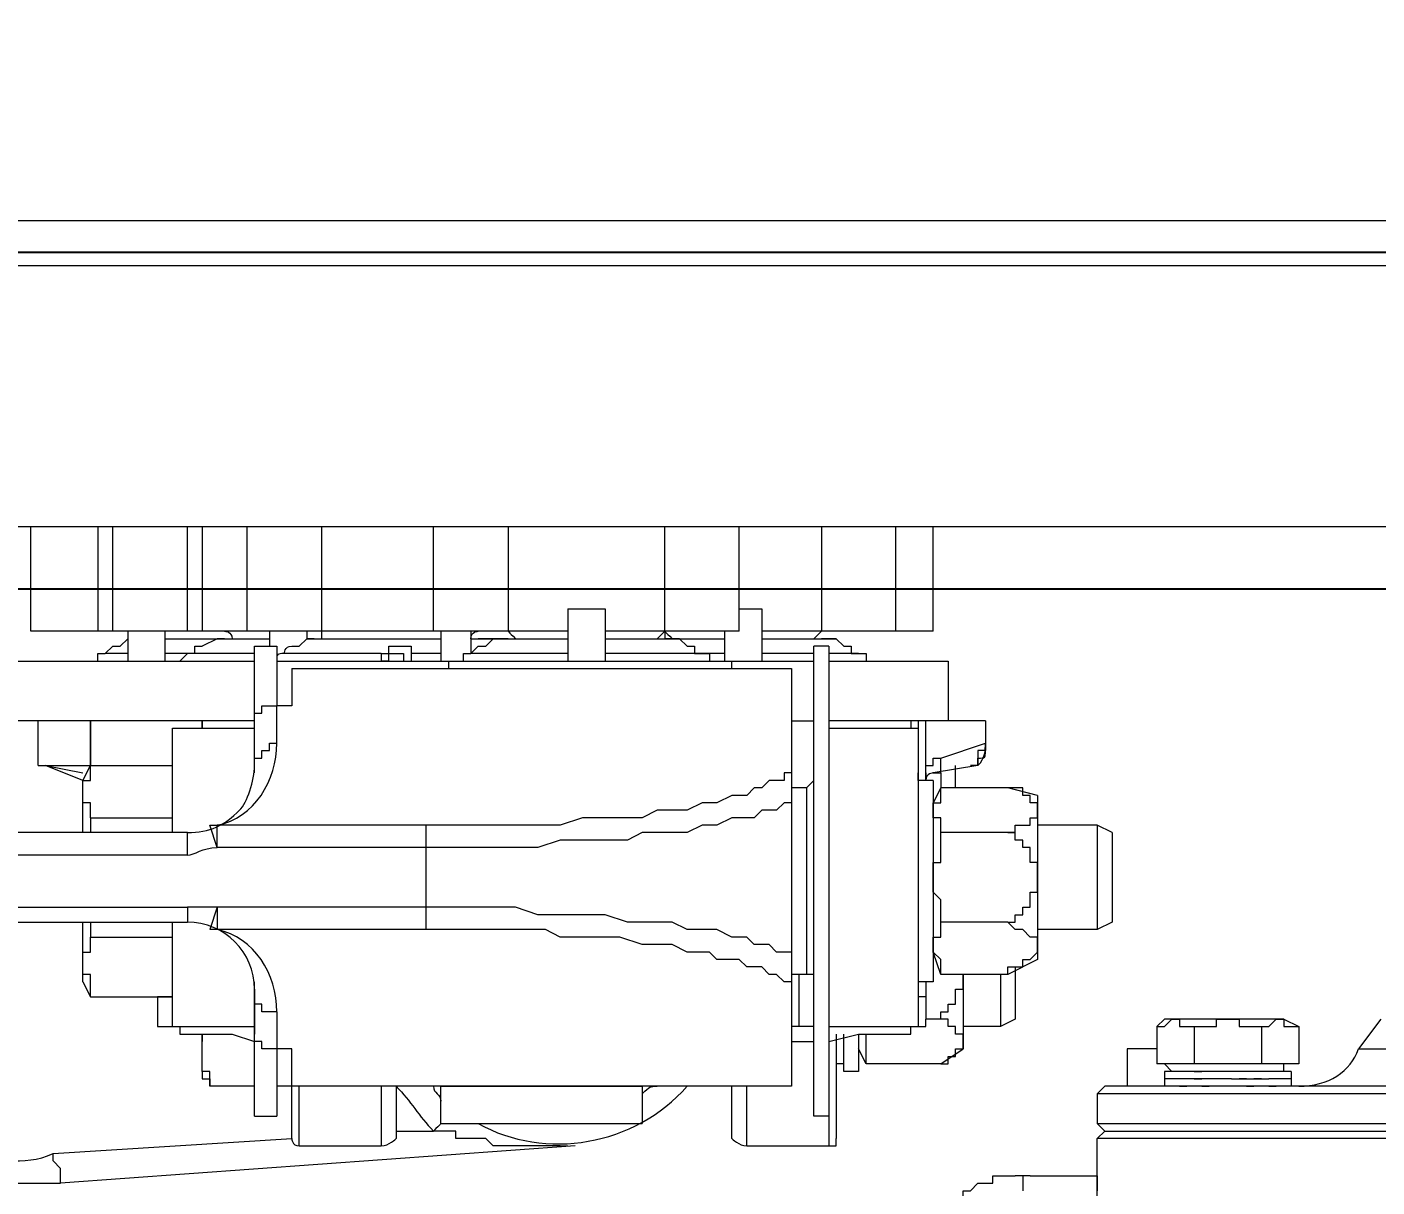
# Model space of a CAD drawing. Header units: millimetres. Extents: x 25083 to 52777, y 24772 to 45779.
# Drawn here: x 39209.2 to 39276.5, y 33899.9 to 33957.7 of the extents above; entities that cross this region are included whole.
import ezdxf

# ---------------------------------------------------------------- set-up
doc = ezdxf.new("R2010")
doc.units = ezdxf.units.MM
doc.styles.get("Standard").update_dxf_attribs({"font": ''})
doc.styles.get('Standard').set_extended_font_data('SimSun')
doc.dimstyles.new('ISO-25', dxfattribs={"dimtxt": 2.5, "dimasz": 2.5, "dimexe": 1.25, "dimexo": 0.625, "dimtad": 1, "dimtxsty": 'Standard', "dimcen": 2.5, "dimadec": 0, "dimazin": 0, "dimtfac": 1, "dimtmove": 0, "dimatfit": 3, "dimfxl": 1, "dimarcsym": 0})

# ---------------------------------------------------------------- blocks, each defined once
blk = doc.blocks.new('*D925')
at = {"color": 0, "lineweight": -2}
for p, q in [((29677.862, 34881.662), (29677.862, 32448.293)), ((40733.017, 34757.645), (40733.017, 32448.293)), ((29680.362, 32449.543), (40730.517, 32449.543))]:
    blk.add_line(p, q, dxfattribs=at)
at = {"color": 0}
for points in [[(29680.362, 32449.96), (29680.362, 32449.127), (29677.862, 32449.543)], [(40730.517, 32449.127), (40730.517, 32449.96), (40733.017, 32449.543)]]:
    blk.add_solid(points, dxfattribs=at)
at = {"layer": 'DEFPOINTS', "color": 0}
for p in [(29677.862, 34882.287), (40733.017, 34758.27), (40733.017, 32449.543)]:
    blk.add_point(p, dxfattribs=at)
at = {"color": 0, "insert": (35205.439, 32451.628), "char_height": 2.5, "attachment_point": 5}
blk.add_mtext('11055,15', dxfattribs=at)
blk = doc.blocks.new('zw$D2F4')
at = {"color": 7, "lineweight": 5}
for points in [[(734.548, 360.59), (734.548, 273.692)], [(737.148, 273.692), (737.148, 360.59)], [(733.805, 359.476), (733.805, 273.692)], [(738.262, 273.692), (738.262, 359.476)], [(753.487, 7.056), (753.487, 313.798)], [(766.485, 4.828), (766.485, 282.604)], [(768.713, 6.684), (768.713, 282.604)], [(743.832, 270.349), (743.832, 282.233)], [(746.803, 282.233), (746.803, 270.349)], [(741.604, 281.119), (743.832, 281.119)], [(741.604, 281.119), (741.604, 278.519)], [(748.288, 281.49), (753.487, 281.49)], [(748.288, 254.752), (748.288, 281.49)], [(720.808, 280.005), (721.551, 280.005), (721.922, 280.376), (722.293, 280.376)], [(722.293, 280.376), (723.036, 268.493)], [(740.861, 278.891), (741.604, 280.747)], [(741.604, 280.747), (741.233, 278.891)], [(722.665, 254.381), (720.808, 280.005)], [(730.835, 278.891), (730.092, 278.519)], [(730.092, 278.519), (731.206, 278.519), (731.206, 278.891), (731.577, 278.891)], [(730.092, 278.519), (730.092, 274.434)], [(730.835, 278.891), (733.805, 278.891)], [(731.577, 278.891), (732.32, 278.891), (732.32, 278.519), (733.063, 278.519)], [(733.063, 278.519), (733.063, 274.434)], [(738.262, 278.891), (740.861, 278.891)], [(739.004, 278.519), (739.747, 278.519), (739.747, 278.891), (740.49, 278.891)], [(739.004, 278.519), (739.004, 274.434)], [(740.49, 278.891), (740.861, 278.891), (740.861, 278.519), (741.604, 278.519)], [(740.861, 278.891), (741.604, 278.519)], [(741.604, 278.519), (743.832, 278.519)], [(743.832, 278.519), (741.604, 278.519)], [(741.604, 278.519), (741.604, 274.434)], [(746.803, 278.519), (746.803, 278.148), (747.174, 278.148), (747.174, 277.777)], [(747.174, 276.662), (747.174, 277.777)], [(753.487, 278.148), (748.288, 278.148)], [(747.917, 276.662), (747.546, 277.034)], [(748.288, 277.405), (753.487, 277.405)], [(748.288, 276.662), (746.803, 276.662)], [(728.978, 275.177), (728.606, 275.177), (728.606, 274.434)], [(730.092, 275.177), (728.978, 275.177)], [(730.092, 274.434), (730.092, 275.177)], [(728.606, 274.434), (728.606, 274.063), (728.235, 274.063), (728.235, 271.463)], [(728.606, 274.434), (733.805, 274.434)], [(728.606, 274.434), (728.606, 270.349)], [(738.262, 274.434), (743.461, 274.434)], [(743.461, 274.434), (743.461, 270.349)], [(748.288, 274.806), (746.803, 274.806)], [(747.174, 270.349), (747.174, 274.806)], [(747.917, 274.806), (747.917, 269.607)], [(747.917, 274.806), (747.917, 269.607)], [(734.548, 273.692), (733.805, 273.692)], [(737.148, 273.692), (738.262, 273.692)], [(746.803, 274.063), (747.174, 273.692)], [(747.174, 273.32), (747.174, 273.692)], [(748.288, 273.692), (753.487, 273.692)], [(726.007, 272.949), (726.007, 272.577), (725.635, 272.577)], [(725.635, 272.577), (726.378, 272.577), (726.378, 272.949), (727.864, 272.949)], [(726.378, 272.949), (726.007, 272.949)], [(726.378, 272.949), (728.235, 272.949)], [(743.461, 272.949), (743.832, 272.949)], [(743.832, 272.949), (743.461, 272.949)], [(747.917, 272.206), (747.546, 272.949)], [(753.487, 272.949), (748.288, 272.949)], [(725.635, 270.349), (725.635, 272.577)], [(734.548, 272.206), (733.434, 272.577)], [(733.434, 272.206), (733.434, 272.577)], [(737.519, 272.206), (738.633, 272.577)], [(738.633, 272.577), (738.633, 272.206)], [(734.548, 272.206), (733.434, 272.206)], [(733.434, 261.808), (733.434, 272.206)], [(734.548, 261.808), (734.548, 272.206)], [(737.519, 272.206), (738.633, 272.206)], [(737.519, 261.808), (737.519, 272.206)], [(738.633, 261.808), (738.633, 272.206)], [(728.235, 271.463), (727.864, 270.349)], [(724.15, 270.349), (730.835, 270.349)], [(724.15, 270.349), (724.15, 269.235)], [(727.492, 269.235), (727.492, 269.978), (727.864, 269.978), (727.864, 270.349), (728.235, 270.349)], [(730.463, 270.349), (728.235, 270.349)], [(729.349, 269.235), (729.349, 269.978), (729.72, 269.978), (729.72, 270.349), (730.092, 270.349), (730.463, 270.349)], [(741.233, 270.349), (747.546, 270.349)], [(741.604, 270.349), (743.461, 270.349)], [(741.604, 270.349), (741.975, 270.349), (741.975, 269.978), (742.347, 269.978), (742.347, 269.607), (742.718, 269.607), (742.718, 269.235)], [(743.461, 270.349), (744.203, 270.349), (744.203, 269.978), (744.575, 269.978), (744.575, 269.607), (744.575, 269.235)], [(747.546, 270.349), (747.546, 269.235)], [(748.288, 270.721), (753.487, 270.721)], [(748.288, 269.607), (747.546, 269.607)], [(727.492, 269.235), (724.15, 269.235)], [(725.635, 268.493), (725.635, 269.235)], [(729.349, 269.235), (727.492, 269.235)], [(727.492, 268.864), (727.492, 269.235)], [(742.718, 269.235), (744.575, 269.235)], [(747.546, 269.235), (744.575, 269.235)], [(744.575, 268.864), (744.575, 269.235)], [(746.803, 269.235), (746.803, 242.497)], [(723.036, 268.493), (727.492, 268.493)], [(725.635, 268.493), (727.492, 268.493)], [(725.635, 243.611), (725.635, 268.493)], [(725.635, 243.611), (725.635, 268.493)], [(727.492, 268.493), (727.492, 268.864)], [(744.575, 268.493), (744.575, 268.864)], [(746.432, 268.493), (744.575, 268.493)], [(746.432, 268.493), (746.432, 243.611)], [(746.432, 268.493), (746.432, 243.611)], [(747.174, 264.036), (747.174, 268.864)], [(722.665, 268.121), (725.635, 268.121)], [(722.665, 268.121), (722.665, 264.036)], [(747.917, 267.75), (747.546, 268.121)], [(748.288, 267.75), (747.917, 267.75)], [(747.917, 267.75), (747.917, 261.065)], [(747.917, 267.75), (747.917, 261.065)], [(753.487, 267.007), (748.288, 267.007)], [(725.635, 264.036), (722.665, 264.036)], [(747.174, 264.036), (746.803, 264.036)], [(746.803, 263.665), (746.803, 264.036)], [(746.803, 263.665), (747.174, 263.665), (747.174, 262.922), (746.803, 262.922), (746.803, 262.551)], [(747.174, 264.036), (747.174, 263.665), (747.546, 263.665), (747.546, 263.294), (747.546, 262.551), (747.174, 262.551)], [(725.635, 263.294), (723.036, 263.294)], [(723.407, 263.294), (723.407, 261.437)], [(747.174, 262.551), (746.803, 262.551)], [(747.174, 261.065), (747.174, 262.551)], [(730.835, 243.611), (730.835, 243.983), (731.206, 244.354), (731.206, 244.726), (731.577, 245.097), (731.577, 245.84), (731.949, 246.211), (731.949, 247.325), (732.32, 247.696), (732.32, 248.811), (732.691, 249.553), (732.691, 251.039), (733.063, 252.153), (733.063, 255.124), (733.434, 255.866), (733.434, 258.094), (733.434, 259.209), (733.434, 261.808)], [(732.32, 243.611), (732.32, 244.354), (732.691, 244.726), (732.691, 245.468), (733.063, 245.84), (733.063, 246.582), (733.434, 247.325), (733.434, 248.811), (733.805, 249.553), (733.805, 251.781), (734.177, 252.895), (734.177, 256.238), (734.548, 257.352), (734.548, 261.808)], [(733.434, 261.808), (738.633, 261.808)], [(739.747, 243.611), (739.747, 243.983), (739.376, 244.354), (739.376, 245.097), (739.004, 245.468), (739.004, 246.582), (738.633, 247.325), (738.633, 248.068), (738.262, 248.811), (738.262, 251.039), (737.89, 251.781), (737.89, 255.124), (737.519, 256.238), (737.519, 261.808)], [(741.233, 243.611), (741.233, 243.983), (740.861, 243.983), (740.861, 244.726), (740.49, 245.097), (740.49, 245.468), (740.118, 245.84), (740.118, 246.582), (739.747, 247.325), (739.747, 248.068), (739.376, 248.811), (739.376, 250.296), (739.004, 251.039), (739.004, 254.01), (738.633, 255.124), (738.633, 258.094), (738.633, 259.209), (738.633, 261.808)], [(722.665, 255.124), (722.665, 258.466), (723.036, 258.837), (723.036, 260.323), (723.407, 260.323), (723.407, 261.437)], [(723.779, 261.065), (725.635, 261.065)], [(723.779, 261.065), (723.779, 251.039)], [(725.635, 261.065), (725.635, 251.039)], [(748.288, 261.065), (746.803, 261.065)], [(748.288, 261.437), (753.487, 261.437)], [(746.803, 260.694), (746.432, 260.694)], [(746.803, 260.323), (746.803, 259.951), (747.174, 259.951), (747.174, 259.58)], [(748.288, 259.58), (747.174, 259.58)], [(747.174, 254.752), (747.174, 259.58)], [(747.917, 259.58), (747.917, 259.209)], [(747.917, 259.58), (747.917, 258.466)], [(747.917, 258.466), (747.546, 258.837)], [(747.917, 258.466), (747.917, 254.752)], [(747.917, 257.723), (747.917, 254.752)], [(753.487, 257.723), (748.288, 257.723)], [(749.402, 254.752), (746.803, 254.752)], [(749.402, 254.752), (749.402, 252.895)], [(749.402, 252.895), (746.803, 252.895)], [(747.174, 246.954), (747.174, 252.895)], [(747.917, 252.895), (747.917, 249.925)], [(747.917, 252.895), (747.917, 246.954)], [(748.288, 246.211), (748.288, 252.895)], [(725.635, 251.039), (723.779, 251.039)], [(747.917, 249.925), (747.917, 246.954)], [(748.288, 249.925), (753.487, 249.925)], [(747.917, 249.182), (747.546, 248.811)], [(747.174, 248.068), (747.174, 247.696), (746.803, 247.696)], [(748.288, 246.954), (746.803, 246.954)], [(723.036, 246.582), (725.635, 246.582)], [(746.432, 246.582), (746.803, 246.582)], [(748.288, 246.211), (753.487, 246.211)], [(749.402, 246.211), (749.402, 245.097)], [(722.665, 245.84), (725.635, 245.84)], [(722.665, 245.84), (722.665, 241.755)], [(749.402, 245.097), (746.803, 245.097)], [(747.174, 242.497), (747.174, 245.097)], [(747.917, 245.097), (747.917, 242.126)], [(747.917, 245.097), (747.917, 241.383)], [(748.288, 236.556), (748.288, 245.097)], [(746.432, 243.611), (725.635, 243.611)], [(727.864, 243.611), (727.864, 242.497)], [(728.606, 243.24), (728.606, 243.611)], [(731.206, 242.869), (731.206, 243.611)], [(740.49, 242.869), (740.49, 243.611)], [(743.832, 243.611), (743.832, 242.497)], [(731.206, 243.24), (728.606, 243.24)], [(728.606, 242.497), (728.606, 243.24)], [(740.49, 242.869), (731.206, 242.869)], [(724.15, 242.497), (747.546, 242.497)], [(724.15, 241.755), (724.15, 242.497)], [(747.546, 241.755), (747.546, 242.497)], [(753.487, 242.126), (748.288, 242.126)], [(724.15, 241.755), (722.665, 241.755)], [(728.235, 241.383), (723.036, 241.383)], [(747.546, 241.755), (724.15, 241.755)], [(726.75, 241.012), (726.75, 241.383)], [(727.864, 241.755), (728.235, 240.269)], [(728.606, 241.755), (728.606, 237.298)], [(743.461, 241.755), (743.461, 237.298)], [(743.832, 233.956), (743.832, 241.755)], [(746.803, 241.755), (746.803, 235.813)], [(747.174, 240.269), (747.174, 241.755)], [(747.917, 241.383), (747.546, 241.012)], [(726.378, 241.012), (728.235, 241.012)], [(726.378, 240.269), (726.378, 241.012)], [(728.235, 240.269), (726.378, 240.269)], [(726.75, 239.898), (727.492, 240.269)], [(728.235, 240.269), (728.235, 237.67), (728.606, 237.67), (728.606, 237.298)], [(747.174, 240.269), (747.174, 239.898), (746.803, 239.898), (746.803, 239.527)], [(726.75, 236.184), (726.75, 239.898)], [(726.75, 239.898), (728.235, 239.898)], [(748.288, 238.412), (753.487, 238.412)], [(743.461, 237.298), (728.606, 237.298)], [(728.606, 237.298), (728.606, 236.927), (728.978, 236.927)], [(730.092, 236.927), (730.092, 237.298)], [(730.835, 236.556), (730.835, 237.298)], [(743.832, 237.298), (740.861, 237.298)], [(740.861, 236.556), (740.861, 237.298)], [(743.832, 237.67), (743.461, 237.67)], [(730.835, 236.927), (728.978, 236.927)], [(728.978, 236.184), (728.978, 236.927)], [(740.861, 236.927), (741.233, 236.927)], [(741.233, 236.927), (740.861, 236.927)], [(741.233, 236.927), (743.832, 236.927)], [(741.233, 236.927), (741.604, 236.927), (741.604, 236.556), (741.975, 236.556), (741.975, 236.184)], [(718.951, 236.184), (719.322, 236.184), (719.322, 235.813), (719.694, 235.813), (719.694, 235.442), (720.065, 235.442), (720.065, 235.07), (720.436, 235.07), (720.436, 234.699), (720.808, 234.328), (720.808, 233.585), (721.179, 233.585), (721.179, 232.471)], [(726.75, 236.184), (727.492, 235.07)], [(726.75, 236.184), (726.75, 235.813), (727.121, 235.813), (727.121, 235.442), (727.492, 235.442), (727.492, 235.07), (727.864, 235.07)], [(727.864, 235.07), (728.235, 235.07), (728.235, 235.442), (728.606, 235.442), (728.606, 235.813), (728.978, 235.813), (728.978, 236.184)], [(728.978, 236.184), (729.349, 236.184), (729.349, 235.813), (729.72, 235.813), (729.72, 235.442), (730.463, 235.442), (730.463, 235.07), (730.835, 235.07), (731.206, 235.07)], [(740.861, 236.556), (730.835, 236.556)], [(731.206, 236.184), (732.32, 236.556)], [(731.206, 236.184), (731.949, 236.184), (732.32, 236.556), (733.063, 236.556), (733.063, 236.184), (733.805, 236.184)], [(731.206, 232.842), (731.206, 236.184)], [(733.805, 236.184), (734.919, 236.184), (735.291, 236.556), (736.776, 236.556), (736.776, 236.184), (738.262, 236.184)], [(733.805, 232.842), (733.805, 236.184)], [(738.262, 236.184), (739.004, 236.184), (739.004, 236.556), (739.747, 236.556), (739.747, 236.184), (740.49, 236.184)], [(738.262, 232.842), (738.262, 236.184)], [(740.49, 236.184), (739.747, 236.556)], [(741.233, 236.184), (740.49, 236.184)], [(740.49, 232.842), (740.49, 236.184)], [(741.604, 234.328), (741.233, 236.556)], [(741.233, 236.556), (741.233, 236.184), (741.975, 236.184)], [(741.975, 236.184), (742.718, 233.956)], [(748.288, 236.556), (753.487, 236.556)], [(740.49, 235.442), (741.604, 235.442)], [(746.803, 235.813), (743.832, 235.813)], [(731.206, 235.07), (727.492, 235.07)], [(728.606, 233.213), (728.606, 235.07)], [(742.718, 233.956), (742.347, 233.956), (742.347, 234.328), (741.604, 234.328), (741.604, 234.699)], [(743.832, 233.956), (742.718, 233.956)], [(743.832, 233.956), (742.718, 233.956)], [(731.206, 233.213), (728.606, 233.213)], [(728.978, 232.471), (728.606, 233.213)], [(731.949, 231.357), (731.206, 232.842)], [(731.206, 232.842), (731.577, 232.842), (731.577, 232.099), (731.949, 232.099), (731.949, 231.728), (732.32, 231.357), (732.691, 231.357)], [(732.691, 231.357), (733.063, 231.357), (733.063, 231.728), (733.434, 232.099), (733.434, 232.471), (733.805, 232.842)], [(733.805, 232.842), (733.805, 232.471), (734.177, 232.471), (734.177, 232.099), (734.548, 232.099), (734.548, 231.728), (735.291, 231.728), (735.291, 231.357), (735.662, 231.357), (736.034, 231.357)], [(736.034, 231.357), (736.776, 231.357), (736.776, 231.728), (737.519, 231.728), (737.519, 232.099), (737.89, 232.099), (737.89, 232.471), (738.262, 232.471), (738.262, 232.842)], [(738.262, 232.842), (738.262, 232.471), (738.633, 232.471), (738.633, 231.728), (739.004, 231.728), (739.004, 231.357), (739.376, 231.357)], [(739.376, 231.357), (739.747, 231.357), (739.747, 231.728), (740.118, 231.728), (740.118, 232.099), (740.49, 232.099), (740.49, 232.471), (740.49, 232.842)], [(740.118, 231.357), (740.49, 232.842)], [(721.179, 231.728), (721.179, 232.099), (720.436, 232.099)], [(731.577, 232.471), (728.978, 232.471)], [(721.179, 231.728), (721.179, 228.386)], [(740.118, 231.357), (731.949, 231.357)], [(733.434, 228.386), (733.434, 231.357)], [(738.633, 228.386), (738.633, 231.357)], [(720.065, 228.386), (723.036, 228.386)], [(721.179, 228.386), (720.436, 228.386)], [(723.036, 92.468), (723.036, 228.386)], [(723.407, 228.014), (723.036, 228.386)], [(723.407, 228.014), (723.779, 228.386)], [(723.407, 228.014), (723.407, 92.84)], [(725.264, 228.386), (723.779, 228.386)], [(723.779, 228.386), (723.779, 92.468)], [(725.264, 92.468), (725.264, 228.386)], [(725.635, 228.014), (725.264, 228.386)], [(725.635, 92.84), (725.635, 228.014)], [(738.633, 228.386), (733.434, 228.386)], [(733.805, 227.643), (733.434, 228.386)], [(738.262, 227.643), (738.633, 228.386)], [(738.262, 227.643), (733.805, 227.643)], [(727.492, 226.9), (725.635, 226.9)], [(727.492, 225.415), (727.492, 226.9)], [(728.606, 225.415), (726.75, 225.415)], [(726.75, 218.359), (726.75, 225.415)], [(728.978, 225.044), (728.606, 225.415)], [(728.606, 225.415), (728.606, 225.044)], [(726.007, 225.044), (725.635, 225.044)], [(725.635, 224.672), (725.635, 225.044)], [(726.378, 225.044), (726.007, 225.044)], [(726.007, 224.672), (726.007, 225.044)], [(726.007, 224.672), (726.007, 225.044)], [(726.007, 224.301), (726.007, 224.672)], [(726.007, 224.301), (726.007, 224.672)], [(726.378, 224.672), (726.75, 225.044)], [(726.378, 218.73), (726.378, 225.044)], [(726.378, 224.672), (726.378, 225.044)], [(728.606, 225.044), (728.978, 224.672)], [(728.978, 224.672), (728.978, 224.301), (728.606, 224.301), (728.606, 223.558)], [(728.978, 219.102), (728.978, 225.044)], [(726.007, 223.929), (726.007, 224.301)], [(726.007, 223.929), (726.007, 224.301)], [(726.007, 223.558), (726.007, 223.187)], [(728.606, 223.558), (726.75, 223.558)], [(728.606, 223.558), (728.606, 222.444), (728.978, 222.444), (728.978, 222.073)], [(725.635, 221.701), (725.635, 222.073)], [(726.007, 221.701), (726.007, 222.444)], [(726.007, 221.701), (726.007, 222.444)], [(726.007, 222.073), (726.007, 222.444)], [(726.378, 221.701), (726.378, 222.073)], [(728.978, 222.073), (728.978, 221.33), (728.606, 221.33), (728.606, 220.216)], [(726.007, 220.959), (726.007, 221.33)], [(726.007, 220.216), (726.007, 220.587)], [(726.007, 220.216), (726.007, 220.587)], [(726.007, 220.216), (726.007, 220.587)], [(726.007, 219.473), (726.007, 219.845)], [(726.007, 219.473), (726.007, 219.845)], [(728.606, 220.216), (726.75, 220.216)], [(728.606, 220.216), (728.606, 219.845), (728.978, 219.473)], [(726.007, 219.102), (726.007, 219.473)], [(726.007, 219.102), (726.007, 219.473)], [(728.978, 219.473), (728.978, 219.102), (728.606, 219.102), (728.606, 218.359)], [(725.635, 218.73), (725.635, 219.102)], [(726.007, 218.73), (725.635, 218.73)], [(726.007, 218.73), (726.007, 219.102)], [(726.007, 218.73), (726.007, 219.102)], [(726.378, 218.73), (726.007, 218.73)], [(726.378, 219.102), (726.75, 219.102)], [(726.378, 218.73), (726.378, 219.102)], [(728.978, 219.102), (728.606, 218.359)], [(728.606, 218.359), (726.75, 218.359)], [(728.978, 214.274), (727.492, 215.388)], [(727.492, 215.388), (727.492, 209.075)]]:
    blk.add_lwpolyline(points, dxfattribs=at)
for points in [[(720.808, 282.604), (720.808, 281.861), (720.808, 281.119), (720.808, 280.005)], [(721.922, 282.604), (721.922, 281.861), (721.922, 281.119), (722.293, 280.376)], [(741.604, 281.119), (741.604, 281.119), (741.604, 281.119), (741.604, 280.747)], [(733.805, 278.519), (733.434, 278.519), (733.434, 278.519), (733.063, 278.519)], [(739.004, 278.519), (738.633, 278.519), (738.633, 278.519), (738.262, 278.519)], [(747.174, 277.777), (747.174, 277.777), (747.546, 277.405), (747.546, 277.405)], [(747.546, 277.405), (747.546, 277.405), (747.546, 277.405), (747.546, 277.405)], [(747.546, 277.405), (747.546, 277.405), (747.546, 277.405), (747.546, 277.405)], [(747.546, 277.405), (747.546, 277.405), (747.546, 277.405), (747.546, 277.405)], [(747.546, 277.405), (747.546, 277.034), (747.546, 277.034), (747.546, 277.034)], [(747.546, 277.034), (747.546, 277.034), (747.546, 277.034), (747.546, 277.034)], [(747.917, 276.662), (747.917, 276.662), (747.917, 276.662), (747.917, 276.662)], [(730.463, 270.349), (732.32, 270.349), (733.805, 271.835), (733.805, 273.692)], [(734.548, 272.206), (734.548, 272.949), (734.548, 273.32), (734.548, 273.692)], [(737.148, 273.692), (737.148, 273.32), (737.519, 272.949), (737.519, 272.206)], [(738.262, 273.692), (738.262, 272.577), (738.633, 271.835), (739.376, 271.092)], [(728.235, 272.949), (728.235, 272.949), (727.864, 272.949), (727.864, 272.949)], [(747.174, 273.32), (747.174, 273.32), (747.546, 273.32), (747.546, 273.32)], [(747.546, 273.32), (747.546, 273.32), (747.546, 273.32), (747.546, 273.32)], [(747.546, 273.32), (747.546, 272.949), (747.546, 272.949), (747.546, 272.949)], [(747.546, 272.949), (747.546, 272.949), (747.546, 272.949), (747.546, 272.949)], [(747.546, 272.949), (747.546, 272.949), (747.546, 272.949), (747.546, 272.949)], [(747.546, 272.949), (747.546, 272.949), (747.546, 272.949), (747.546, 272.949)], [(729.349, 269.235), (731.206, 269.235), (733.063, 270.349), (733.434, 272.206)], [(738.633, 272.206), (739.004, 270.349), (740.861, 269.235), (742.718, 269.235)], [(747.917, 271.835), (747.917, 271.835), (747.917, 272.206), (747.917, 272.206)], [(748.288, 271.835), (748.288, 271.835), (748.288, 271.463), (747.917, 271.463)], [(739.376, 271.092), (739.747, 270.721), (740.861, 270.349), (741.604, 270.349)], [(747.174, 268.864), (747.174, 269.235), (747.174, 269.235), (746.803, 269.235)], [(723.036, 268.493), (723.036, 268.493), (722.665, 268.493), (722.665, 268.121)], [(747.174, 268.864), (747.174, 268.864), (747.546, 268.864), (747.546, 268.493)], [(747.546, 268.493), (747.546, 268.121), (747.546, 268.121), (747.546, 268.121)], [(747.546, 268.493), (747.546, 268.493), (747.546, 268.493), (747.546, 268.493)], [(747.546, 268.493), (747.546, 268.493), (747.546, 268.493), (747.546, 268.493)], [(747.546, 268.493), (747.546, 268.493), (747.546, 268.493), (747.546, 268.493)], [(747.546, 268.493), (747.546, 268.493), (747.546, 268.493), (747.546, 268.493)], [(747.917, 267.378), (747.917, 267.378), (747.917, 267.75), (747.917, 267.75)], [(748.288, 267.007), (748.288, 267.007), (748.288, 267.007), (747.917, 267.007)], [(722.665, 264.036), (722.665, 263.665), (723.036, 263.294), (723.036, 263.294)], [(725.635, 263.294), (724.893, 262.551), (724.15, 262.179), (723.407, 261.437)], [(723.779, 261.065), (723.779, 261.065), (723.779, 261.065), (723.407, 261.437)], [(723.779, 261.065), (723.779, 261.065), (723.779, 261.065), (723.779, 261.065)], [(725.635, 261.437), (725.264, 261.437), (725.264, 261.065), (724.893, 261.065)], [(747.174, 259.58), (747.174, 259.58), (747.546, 259.209), (747.546, 259.209)], [(747.917, 259.58), (748.288, 259.58), (748.288, 259.209), (748.288, 259.209)], [(723.779, 259.209), (721.922, 255.866), (722.665, 251.41), (725.635, 248.811)], [(747.546, 259.209), (747.546, 259.209), (747.546, 259.209), (747.546, 259.209)], [(747.546, 259.209), (747.546, 259.209), (747.546, 259.209), (747.546, 259.209)], [(747.546, 259.209), (747.546, 259.209), (747.546, 259.209), (747.546, 259.209)], [(747.546, 259.209), (747.546, 259.209), (747.546, 258.837), (747.546, 258.837)], [(747.546, 258.837), (747.546, 258.837), (747.546, 258.837), (747.546, 258.837)], [(747.917, 258.466), (747.917, 258.837), (747.917, 258.837), (747.917, 259.209)], [(747.917, 257.723), (747.917, 258.094), (747.917, 258.094), (747.917, 258.466)], [(748.288, 257.723), (748.288, 257.723), (748.288, 257.723), (747.917, 257.352)], [(722.665, 255.124), (722.665, 255.124), (722.665, 255.124), (722.665, 254.752)], [(725.264, 251.039), (725.635, 250.667), (725.635, 250.667), (725.635, 250.296)], [(747.917, 250.296), (748.288, 249.925), (748.288, 249.925), (748.288, 249.925)], [(748.288, 249.925), (748.288, 249.925), (748.288, 249.925), (747.917, 249.925)], [(748.288, 249.925), (748.288, 249.925), (748.288, 249.925), (747.917, 249.553)], [(747.917, 249.182), (747.917, 249.553), (747.917, 249.553), (747.917, 249.925)], [(747.546, 248.811), (747.546, 248.439), (747.546, 248.439), (747.546, 248.439)], [(747.546, 248.811), (747.546, 248.811), (747.546, 248.811), (747.546, 248.811)], [(747.546, 248.811), (747.546, 248.811), (747.546, 248.811), (747.546, 248.811)], [(747.546, 248.811), (747.546, 248.811), (747.546, 248.811), (747.546, 248.811)], [(747.546, 248.811), (747.546, 248.811), (747.546, 248.811), (747.546, 248.811)], [(747.546, 248.811), (747.546, 248.811), (747.546, 248.811), (747.546, 248.811)], [(747.546, 248.811), (747.546, 248.811), (747.546, 248.811), (747.546, 248.811)], [(747.546, 248.439), (747.546, 248.439), (747.174, 248.439), (747.174, 248.439)], [(747.174, 248.439), (747.174, 248.439), (747.174, 248.068), (747.174, 248.068)], [(747.546, 248.439), (747.546, 248.439), (747.546, 248.439), (747.546, 248.439)], [(747.546, 248.439), (747.546, 248.439), (747.546, 248.439), (747.546, 248.439)], [(747.546, 248.439), (747.546, 248.439), (747.546, 248.439), (747.546, 248.439)], [(747.546, 248.439), (747.546, 248.439), (747.546, 248.439), (747.546, 248.439)], [(747.546, 248.439), (747.546, 248.439), (747.546, 248.439), (747.546, 248.439)], [(723.036, 246.582), (723.036, 246.582), (722.665, 246.211), (722.665, 245.84)], [(731.206, 242.497), (731.206, 242.497), (731.206, 242.869), (731.206, 242.869)], [(740.49, 242.869), (740.49, 242.869), (740.861, 242.497), (740.861, 242.497)], [(747.917, 242.497), (748.288, 242.126), (748.288, 242.126), (748.288, 242.126)], [(747.917, 241.383), (747.917, 241.755), (747.917, 241.755), (747.917, 242.126)], [(722.665, 241.755), (722.665, 241.755), (722.665, 241.383), (722.665, 241.383)], [(722.665, 241.383), (723.036, 241.383), (723.036, 241.383), (723.036, 241.383)], [(747.546, 240.641), (747.546, 240.641), (747.174, 240.641), (747.174, 240.641)], [(747.174, 240.641), (747.174, 240.269), (747.174, 240.269), (747.174, 240.269)], [(747.546, 241.012), (747.546, 241.012), (747.546, 241.012), (747.546, 241.012)], [(747.546, 241.012), (747.546, 241.012), (747.546, 241.012), (747.546, 241.012)], [(747.546, 241.012), (747.546, 241.012), (747.546, 241.012), (747.546, 241.012)], [(747.546, 241.012), (747.546, 241.012), (747.546, 241.012), (747.546, 241.012)], [(747.546, 241.012), (747.546, 240.641), (747.546, 240.641), (747.546, 240.641)], [(747.546, 241.012), (747.546, 241.012), (747.546, 241.012), (747.546, 241.012)], [(747.546, 240.641), (747.546, 240.641), (747.546, 240.641), (747.546, 240.641)], [(747.546, 240.641), (747.546, 240.641), (747.546, 240.641), (747.546, 240.641)], [(747.546, 240.641), (747.546, 240.641), (747.546, 240.641), (747.546, 240.641)], [(747.546, 240.641), (747.546, 240.641), (747.546, 240.641), (747.546, 240.641)], [(747.546, 240.641), (747.546, 240.641), (747.546, 240.641), (747.546, 240.641)], [(747.546, 240.641), (747.546, 240.641), (747.546, 240.641), (747.546, 240.641)], [(740.861, 237.298), (741.233, 237.298), (741.233, 237.298), (741.233, 237.298)], [(741.233, 236.556), (741.233, 236.556), (741.233, 236.927), (740.861, 236.927)], [(731.206, 235.07), (731.206, 235.07), (731.206, 235.07), (731.206, 235.07)], [(741.604, 234.328), (741.604, 234.328), (741.975, 234.328), (741.975, 234.328)], [(741.604, 234.328), (741.975, 233.956), (742.347, 233.956), (742.718, 233.956)], [(741.975, 234.328), (741.975, 233.956), (741.975, 233.956), (742.347, 233.956)], [(721.179, 231.728), (721.179, 232.099), (721.179, 232.099), (721.179, 232.471)], [(726.007, 225.044), (726.007, 225.044), (726.007, 225.044), (726.007, 225.044)], [(726.007, 225.044), (726.007, 225.044), (726.007, 225.044), (726.007, 225.044)], [(726.007, 225.044), (726.007, 225.044), (726.007, 225.044), (726.007, 225.044)], [(726.007, 225.044), (726.007, 225.044), (726.007, 225.044), (726.007, 225.044)], [(726.007, 225.044), (726.007, 225.044), (726.007, 225.044), (726.007, 225.044)], [(726.007, 225.044), (726.007, 225.044), (726.007, 225.044), (726.007, 225.044)], [(726.007, 225.044), (726.007, 225.044), (726.007, 225.044), (726.007, 225.044)], [(726.007, 225.044), (726.007, 225.044), (726.007, 225.044), (726.007, 225.044)], [(726.007, 225.044), (726.007, 225.044), (726.007, 225.044), (726.007, 225.044)], [(726.007, 225.044), (726.007, 225.044), (726.007, 225.044), (726.007, 225.044)], [(726.007, 224.672), (726.007, 224.672), (726.007, 224.672), (726.007, 224.672)], [(726.007, 224.672), (726.007, 224.672), (726.007, 224.672), (726.007, 224.672)], [(726.007, 224.672), (726.007, 224.672), (726.007, 224.672), (726.007, 224.672)], [(726.007, 224.672), (726.007, 224.672), (726.007, 224.672), (726.007, 224.672)], [(725.635, 224.301), (725.635, 224.301), (725.635, 223.929), (725.635, 223.929)], [(725.635, 224.301), (725.635, 224.301), (725.635, 224.301), (725.635, 224.301)], [(726.007, 224.301), (726.007, 224.301), (726.007, 224.301), (726.007, 224.301)], [(726.007, 224.301), (726.007, 224.301), (726.007, 224.301), (726.007, 224.301)], [(726.007, 223.558), (726.007, 223.558), (726.007, 223.929), (726.007, 223.929)], [(726.007, 223.558), (726.007, 223.558), (726.007, 223.929), (726.007, 223.929)], [(726.007, 223.929), (726.007, 223.929), (726.007, 223.929), (726.007, 223.929)], [(726.007, 223.929), (726.007, 223.929), (726.007, 223.929), (726.007, 223.929)], [(726.378, 223.929), (726.378, 223.929), (726.378, 224.301), (726.378, 224.301)], [(726.378, 224.301), (726.378, 224.301), (726.378, 224.301), (726.378, 224.301)], [(725.635, 223.187), (725.635, 223.187), (725.635, 223.187), (725.635, 223.558)], [(725.635, 223.187), (725.635, 223.187), (725.635, 223.187), (725.635, 222.815)], [(726.007, 222.815), (726.007, 223.187), (726.007, 223.187), (726.007, 223.558)], [(726.007, 223.187), (726.007, 223.187), (726.007, 223.187), (726.007, 223.558)], [(726.007, 223.558), (726.007, 223.558), (726.007, 223.558), (726.007, 223.558)], [(726.007, 222.815), (726.007, 222.815), (726.007, 223.187), (726.007, 223.187)], [(726.378, 223.558), (726.378, 223.187), (726.378, 223.187), (726.378, 223.187)], [(726.378, 222.815), (726.378, 223.187), (726.378, 223.187), (726.378, 223.187)], [(726.007, 222.444), (726.007, 222.444), (726.007, 222.444), (726.007, 222.815)], [(726.007, 222.073), (726.007, 222.444), (726.007, 222.815), (726.007, 222.815)], [(726.007, 222.815), (726.007, 222.815), (726.007, 222.815), (726.007, 222.815)], [(726.007, 222.815), (726.007, 222.815), (726.007, 222.815), (726.007, 222.815)], [(726.007, 221.701), (726.007, 221.33), (726.007, 221.33), (726.007, 221.33)], [(726.007, 221.701), (726.007, 221.33), (726.007, 221.33), (726.007, 220.959)], [(726.007, 221.33), (726.007, 220.959), (726.007, 220.959), (726.007, 220.959)], [(725.635, 220.959), (725.635, 220.959), (725.635, 220.587), (725.635, 220.587)], [(725.635, 220.587), (725.635, 220.587), (725.635, 220.587), (725.635, 220.587)], [(726.007, 220.959), (726.007, 220.959), (726.007, 220.959), (726.007, 220.959)], [(726.007, 220.959), (726.007, 220.959), (726.007, 220.959), (726.007, 220.959)], [(726.007, 220.959), (726.007, 220.959), (726.007, 220.587), (726.007, 220.587)], [(726.007, 220.959), (726.007, 220.587), (726.007, 220.587), (726.007, 220.587)], [(726.007, 220.587), (726.007, 220.216), (726.007, 220.216), (726.007, 219.845)], [(726.007, 220.587), (726.007, 220.587), (726.007, 220.587), (726.007, 220.216)], [(726.378, 220.587), (726.378, 220.587), (726.378, 220.959), (726.378, 220.959)], [(726.378, 220.587), (726.378, 220.587), (726.378, 220.587), (726.378, 220.587)], [(725.635, 219.845), (725.635, 219.845), (725.635, 219.845), (725.635, 219.473)], [(726.007, 220.216), (726.007, 220.216), (726.007, 220.216), (726.007, 219.845)], [(726.007, 219.845), (726.007, 219.845), (726.007, 219.845), (726.007, 219.845)], [(726.007, 219.845), (726.007, 219.845), (726.007, 219.845), (726.007, 219.845)], [(726.378, 219.473), (726.378, 219.845), (726.378, 219.845), (726.378, 219.845)], [(725.635, 219.473), (725.635, 219.473), (725.635, 219.473), (725.635, 219.473)], [(726.007, 219.473), (726.007, 219.473), (726.007, 219.473), (726.007, 219.473)], [(726.007, 219.473), (726.007, 219.473), (726.007, 219.473), (726.007, 219.473)], [(726.378, 219.473), (726.378, 219.473), (726.378, 219.473), (726.378, 219.473)], [(726.378, 219.473), (726.378, 219.473), (726.378, 219.473), (726.378, 219.473)], [(726.007, 219.102), (726.007, 219.102), (726.007, 219.102), (726.007, 219.102)], [(726.007, 219.102), (726.007, 219.102), (726.007, 219.102), (726.007, 219.102)], [(726.007, 219.102), (726.007, 219.102), (726.007, 219.102), (726.007, 219.102)], [(726.007, 219.102), (726.007, 219.102), (726.007, 219.102), (726.007, 219.102)], [(726.007, 218.73), (726.007, 218.73), (726.007, 218.73), (726.007, 218.73)], [(726.007, 218.73), (726.007, 218.73), (726.007, 218.73), (726.007, 218.73)], [(726.007, 218.73), (726.007, 218.73), (726.007, 218.73), (726.007, 218.73)], [(726.007, 218.73), (726.007, 218.73), (726.007, 218.73), (726.007, 218.73)], [(726.007, 218.73), (726.007, 218.73), (726.007, 218.73), (726.007, 218.73)], [(726.007, 218.73), (726.007, 218.73), (726.007, 218.73), (726.007, 218.73)], [(726.007, 218.73), (726.007, 218.73), (726.007, 218.73), (726.007, 218.73)], [(726.007, 218.73), (726.007, 218.73), (726.007, 218.73), (726.007, 218.73)], [(725.635, 218.359), (725.635, 216.874), (726.378, 215.76), (727.492, 215.388)]]:
    blk.add_open_spline(points, degree=3, dxfattribs=at)
blk = doc.blocks.new('zw$50CE')
blk.add_blockref('zw$D2F4', (22.01, 103.569))

msp = doc.modelspace()

# ---------------------------------------------------------------- linework, layer by layer
at = {"color": 1, "ltscale": 15}
msp.add_line((37659.964, 33946.483), (40674.281, 33946.483), dxfattribs=at)
at = {"ltscale": 15}
msp.add_line((29782.964, 33929.733), (40674.281, 33929.733), dxfattribs=at)

# ---------------------------------------------------------------- block references
at = {"rotation": 90}
msp.add_blockref('zw$50CE', (39594.481, 33157.316), dxfattribs=at)

# ---------------------------------------------------------------- dimensions: what is measured, and where the dimension line sits
dim = msp.add_linear_dim(base=(40733.0166, 32449.5434), p1=(29677.8617, 34882.2868), p2=(40733.0166, 34758.2702), dimstyle='ISO-25')
dim.commit()
dim.dimension.update_dxf_attribs({"geometry": '*D925', "text_midpoint": (35205.4391, 32449.5434), "dimtype": 160})

doc.saveas('drawing.dxf')
